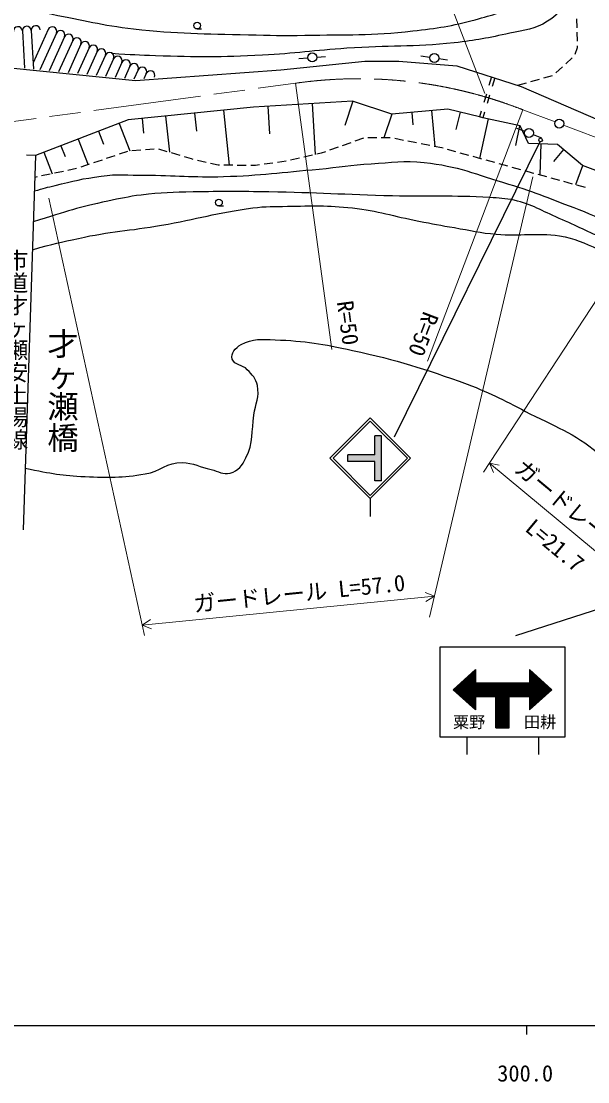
# Model space of a CAD drawing. Units: millimetres, scale not verified. Extents: x 40000 to 680000, y 20000 to 380000.
# Drawn here: x 311628 to 374827, y 198715 to 317114 of the extents above; entities that cross this region are included whole.
import ezdxf
from ezdxf.enums import TextEntityAlignment as Align

# ---------------------------------------------------------------- set-up
doc = ezdxf.new("R2010")
doc.units = ezdxf.units.MM
doc.header["$LTSCALE"] = 1000
doc.linetypes.add('CHAIN', pattern=[18.5, 12, -1.5, 3.5, -1.5])
for name, color, linetype, lineweight in [('M-BGD', 7, 'Continuous', 25), ('M-BMK', 2, 'CHAIN', 13), ('M-BMK-SRVR', 3, 'Continuous', 25), ('M-STR-HTXT', 7, 'Continuous', 13), ('M-STR-STRC', 7, 'Continuous', 25), ('M-TTL-BAND', 7, 'Continuous', 25)]:
    doc.layers.add(name, color=color, linetype=linetype, lineweight=lineweight)
doc.layers.add('M-BMK-HTXT', color=7, linetype='Continuous')
doc.styles.add('@ＭＳ ゴシック', font='')
doc.styles.add('ＭＳ ゴシック', font='')
doc.styles.get('@ＭＳ ゴシック').set_extended_font_data('@MS Gothic')
doc.styles.get('ＭＳ ゴシック').set_extended_font_data('MS Gothic')

msp = doc.modelspace()

# ---------------------------------------------------------------- hatches: boundary and pattern name
at = {"layer": 'M-STR-STRC'}
for points in [[(348066, 268696), (351066, 268696), (351066, 270821), (351816, 270821), (351816, 265821), (351066, 265821), (351066, 267946), (348066, 267946)], [(359819, 242488), (362319, 244738), (362319, 243238), (362319, 241738), (362319, 240238)], [(368319, 243238), (368319, 244738), (370819, 242488), (368319, 240238), (368319, 241738)], [(362319, 243238), (364569, 243238), (364569, 241738), (362319, 241738)], [(364569, 243238), (366069, 243238), (366069, 241738), (364569, 241738)], [(366069, 243238), (368319, 243238), (368319, 241738), (366069, 241738)], [(364569, 241738), (366069, 241738), (366069, 238238), (364569, 238238)]]:
    msp.add_hatch(color=256, dxfattribs=at).paths.add_polyline_path(points)
h = msp.add_hatch(dxfattribs=at)
h.set_pattern_fill('USER', color=256, style=0, pattern_type=2)
h.set_pattern_definition([(45, (366069, 238238), (-141.4214, 141.4214), []), (45, (366069, 238379), (-141.4214, 141.4214), [])])
h.paths.add_polyline_path([(366069, 238238), (366069, 241738), (368319, 241738), (368319, 240238), (370819, 242488), (368319, 244738), (368319, 243238), (362319, 243238), (362319, 244738), (359819, 242488), (362319, 240238), (362319, 241738), (364569, 241738), (364569, 238238)])

# ---------------------------------------------------------------- linework, layer by layer
at = {"layer": 'M-BGD'}
for p, q in [((373644, 316375), (373596, 317374)), ((314636, 316198), (312963, 312475)), ((331251, 316249), (331751, 316249)), ((311753, 316028), (311998, 311856)), ((312751, 316087), (313006, 311755)), ((315548, 315788), (313703, 311681)), ((316460, 315378), (314752, 311576)), ((317373, 314968), (315801, 311470)), ((373673, 314876), (373658, 315875)), ((318285, 314558), (316850, 311365)), ((319197, 314148), (317899, 311260)), ((373404, 313425), (373684, 314188)), ((373684, 314188), (373681, 314376)), ((320109, 313738), (318948, 311154)), ((321021, 313328), (319997, 311049)), ((321933, 312918), (321046, 310944)), ((340583, 311694), (349975, 312650)), ((342591, 312966), (343589, 313035)), ((344587, 313103), (345584, 313172)), ((349975, 312650), (353744, 312650)), ((353744, 312650), (360211, 312144)), ((356223, 313233), (357212, 313084)), ((358200, 312936), (359189, 312788)), ((372370, 312360), (373101, 313043)), ((310382, 311919), (324386, 310513)), ((322845, 312508), (322095, 310838)), ((323757, 312098), (323144, 310733)), ((324669, 311688), (324193, 310628)), ((324386, 310513), (340583, 311694)), ((360211, 312144), (367410, 309838)), ((371275, 311336), (372005, 312019)), ((325582, 311278), (325307, 310668)), ((364094, 310900), (363806, 309943)), ((364450, 310786), (364163, 309828)), ((367029, 309960), (367991, 310233)), ((368472, 310369), (369434, 310641)), ((369916, 310778), (370878, 311050)), ((367410, 309838), (377365, 305508)), ((348599, 308200), (337552, 307532)), ((344073, 307926), (344418, 302220)), ((348636, 308187), (347726, 305478)), ((352972, 306731), (348599, 308200)), ((363519, 308985), (363231, 308027)), ((363875, 308871), (363587, 307913)), ((337552, 307532), (323567, 306097)), ((330971, 306857), (331178, 304835)), ((334206, 307189), (334837, 301035)), ((339134, 307628), (339320, 304540)), ((352971, 306731), (352086, 304095)), ((359213, 307298), (352972, 306731)), ((355186, 306932), (355312, 305548)), ((357402, 307134), (357766, 303122)), ((362753, 306435), (359213, 307298)), ((360577, 306966), (360099, 305009)), ((362943, 307069), (362753, 306435)), ((363299, 306955), (363111, 306327)), ((323567, 306097), (313216, 302121)), ((322554, 305708), (323736, 302630)), ((325112, 306255), (325280, 304615)), ((327736, 306525), (328151, 302481)), ((363111, 306327), (362753, 306435)), ((363706, 306200), (362761, 301802)), ((367290, 305429), (363111, 306327)), ((320266, 304829), (320815, 303399)), ((367224, 305444), (366751, 303245)), ((366864, 305192), (367794, 304823)), ((368225, 303460), (367290, 305429)), ((368723, 304454), (369653, 304085)), ((316064, 303215), (316523, 302018)), ((317978, 303950), (319077, 301091)), ((348390, 303552), (347448, 303216)), ((349802, 304056), (348860, 303720)), ((351295, 304095), (350295, 304095)), ((352795, 304095), (351795, 304095)), ((354268, 303816), (353287, 304010)), ((355739, 303524), (354758, 303719)), ((357211, 303232), (356230, 303427)), ((358556, 302966), (357701, 303135)), ((371463, 303360), (368225, 303460)), ((369574, 303418), (369467, 299949)), ((374233, 300990), (371463, 303360)), ((313216, 302121), (311834, 260352)), ((313216, 302121), (312216, 302154)), ((314149, 302480), (315068, 300086)), ((322068, 302096), (321120, 301777)), ((323490, 302574), (322542, 302255)), ((324978, 302724), (323981, 302648)), ((326474, 302837), (325477, 302762)), ((327926, 302549), (326969, 302839)), ((329361, 302115), (328404, 302404)), ((330607, 301738), (329840, 301970)), ((344119, 302151), (343144, 301927)), ((345098, 302376), (344606, 302263)), ((345564, 302543), (345098, 302376)), ((346977, 303047), (346035, 302711)), ((358680, 302931), (358556, 302966)), ((360126, 302531), (359162, 302798)), ((361571, 302131), (360607, 302398)), ((363017, 301731), (362053, 301998)), ((372137, 302783), (371009, 301464)), ((319224, 301140), (318277, 300822)), ((320646, 301618), (319698, 301300)), ((330801, 301693), (330607, 301738)), ((332263, 301358), (331288, 301581)), ((333603, 301050), (332750, 301246)), ((333728, 301048), (333603, 301050)), ((335228, 301031), (334228, 301043)), ((336727, 301013), (335728, 301025)), ((337779, 301001), (337227, 301007)), ((338223, 301066), (337779, 301001)), ((339707, 301284), (338717, 301139)), ((341191, 301501), (340201, 301356)), ((342657, 301816), (341682, 301592)), ((364463, 301331), (363499, 301598)), ((365908, 300931), (364945, 301198)), ((367354, 300531), (366390, 300798)), ((374251, 300983), (373468, 298851)), ((380508, 298687), (374233, 300990)), ((313399, 299736), (313135, 299681)), ((314867, 300044), (313888, 299839)), ((316335, 300352), (315356, 300147)), ((317787, 300657), (316824, 300455)), ((317803, 300662), (317787, 300657)), ((368675, 300166), (367836, 300398)), ((368800, 300132), (368675, 300166)), ((370246, 299735), (369282, 299999)), ((371693, 299338), (370728, 299602)), ((373139, 298941), (372175, 299205)), ((374586, 298544), (373622, 298809)), ((333683, 296492), (334183, 296492))]:
    msp.add_line(p, q, dxfattribs=at)
for centre, radius in [((331251, 316624), 375), ((344088, 313069), 500), ((357706, 313010), 500), ((368259, 304639), 500), ((333683, 296867), 375)]:
    msp.add_circle(centre, radius, dxfattribs=at)
for centre, start, end in [((311253, 315999), 3.36646, 183.36646), ((312252, 316057), 3.36646, 183.36646), ((313250, 316116), 3.36646, 183.36646), ((315092, 315993), 335.79964, 155.79964), ((316004, 315583), 335.79964, 155.79964), ((316916, 315173), 335.79964, 155.79964), ((317829, 314763), 335.79964, 155.79964), ((318741, 314353), 335.79964, 155.79964), ((319653, 313943), 335.79964, 155.79964), ((320565, 313533), 335.79964, 155.79964), ((321477, 313123), 335.79964, 155.79964), ((322389, 312713), 335.79964, 155.79964), ((323301, 312303), 335.79964, 155.79964), ((324213, 311893), 335.79964, 155.79964), ((325126, 311483), 335.79964, 155.79964), ((326038, 311073), 335.79964, 155.79964)]:
    msp.add_arc(centre, 500, start, end, dxfattribs=at)
for points, knots in [([(289646, 307618), (292125, 308025), (292947, 308219), (294991, 308867), (297886, 309784), (299473, 310530), (302026, 312174), (304224, 313589), (305004, 314973), (307077, 316564), (308313, 317511), (308856, 318494), (310385, 318789), (312217, 319142), (313241, 318229), (315075, 317887), (318617, 317226), (320575, 316672), (324155, 316263), (329132, 315695), (331955, 315727), (336963, 315602), (339429, 315540), (340812, 315484), (343277, 315541), (347977, 315650), (350633, 315484), (355304, 316023), (358054, 316340), (359608, 316555), (362279, 317285), (364265, 317828), (365423, 318127), (367210, 319149), (369776, 320617), (370560, 321947), (372502, 324561)], [0, 0, 0, 0, 1, 1, 1, 2, 2, 2, 3, 3, 3, 4, 4, 4, 5, 5, 5, 6, 6, 6, 7, 7, 7, 8, 8, 8, 9, 9, 9, 10, 10, 10, 11, 11, 11, 12, 12, 12, 12]), ([(372682, 319270), (371811, 318211), (371380, 317788), (370337, 317105), (368895, 316161), (367809, 316161), (366128, 315782), (363732, 315243), (362375, 314968), (359934, 314700), (355282, 314187), (352636, 314427), (347968, 314098), (344276, 313839), (342221, 313519), (338527, 313317), (333883, 313063), (331268, 313089), (326621, 313256), (324694, 313326), (324051, 313341), (321690, 313497)], [0, 0, 0, 0, 1, 1, 1, 2, 2, 2, 3, 3, 3, 4, 4, 4, 5, 5, 5, 6, 6, 6, 7, 7, 7, 7]), ([(313085, 298161), (314199, 298484), (314509, 298560), (315429, 298790), (317403, 299286), (318522, 299537), (320537, 299822), (322419, 300088), (323500, 299918), (325400, 299920), (328835, 299924), (330760, 299667), (334193, 299773), (338367, 299902), (340693, 300230), (344852, 300608), (347118, 300814), (348377, 301052), (350648, 301197), (352966, 301346), (354283, 301594), (356592, 301345), (360353, 300939), (362350, 300026), (365974, 298938), (369101, 297999), (370782, 297253), (373833, 296089), (377112, 294838), (378785, 293700), (382134, 292650), (383460, 292235), (383930, 292075), (385555, 291676)], [0, 0, 0, 0, 1, 1, 1, 2, 2, 2, 3, 3, 3, 4, 4, 4, 5, 5, 5, 6, 6, 6, 7, 7, 7, 8, 8, 8, 9, 9, 9, 10, 10, 10, 11, 11, 11, 11]), ([(390338, 289957), (389826, 289649), (389581, 289561), (389060, 289408), (388010, 289100), (387335, 289300), (386260, 289507), (384733, 289800), (383901, 290087), (382429, 290587), (380226, 291336), (379027, 291855), (376878, 292749), (374801, 293613), (373690, 294219), (371622, 295106), (369684, 295939), (368673, 296671), (366612, 297120), (365560, 297350), (364948, 297363), (363873, 297428), (359655, 297681), (357280, 297504), (353055, 297612), (347663, 297749), (344646, 297964), (339252, 298054), (335953, 298108), (334103, 298126), (330804, 298054), (328536, 298004), (327257, 297995), (325007, 297710), (323536, 297523), (322726, 297322), (321274, 297022), (317979, 296341), (316878, 295926), (312971, 294727)], [0, 0, 0, 0, 1, 1, 1, 2, 2, 2, 3, 3, 3, 4, 4, 4, 5, 5, 5, 6, 6, 6, 7, 7, 7, 8, 8, 8, 9, 9, 9, 10, 10, 10, 11, 11, 11, 12, 12, 12, 13, 13, 13, 13]), ([(312868, 291608), (315295, 292275), (315992, 292431), (318015, 292874), (321595, 293658), (323671, 293711), (327281, 294342), (331269, 295039), (333452, 295740), (337465, 296269), (338959, 296466), (339812, 296424), (341319, 296452), (344150, 296505), (345752, 296580), (348567, 296269), (351508, 295944), (353092, 295357), (355998, 294801), (357538, 294506), (358398, 294331), (359944, 294067), (361767, 293756), (362780, 293492), (364623, 293333), (367373, 293095), (368955, 293539), (371687, 293149), (373449, 292898), (374344, 292332), (375999, 291681), (378520, 290690), (379856, 289943), (382238, 288654), (383779, 287820), (384507, 287106), (386092, 286360), (386967, 285948), (387500, 285714), (388466, 285655), (389170, 285612), (389688, 285622), (390220, 286085), (390778, 286570), (390617, 287171), (390954, 287828), (391383, 288662), (391618, 288944), (392284, 289825)], [0, 0, 0, 0, 1, 1, 1, 2, 2, 2, 3, 3, 3, 4, 4, 4, 5, 5, 5, 6, 6, 6, 7, 7, 7, 8, 8, 8, 9, 9, 9, 10, 10, 10, 11, 11, 11, 12, 12, 12, 13, 13, 13, 14, 14, 14, 15, 15, 15, 16, 16, 16, 16]), ([(312061, 267214), (315123, 266600), (316126, 266396), (318769, 266273), (321378, 266151), (322871, 266148), (325449, 266568), (327115, 266839), (327889, 267905), (329576, 267845), (330878, 267798), (331544, 267333), (332817, 267059), (333638, 266882), (334121, 266441), (334930, 266666), (335858, 266924), (336261, 267527), (336698, 268385), (337557, 270071), (337300, 271278), (337582, 273150), (337775, 274430), (338212, 275168), (337975, 276441), (337825, 277247), (337393, 277600), (336845, 278209), (336311, 278803), (335419, 278678), (335175, 279388), (334949, 280046), (335511, 280649), (336158, 281009), (337461, 281735), (338449, 281606), (339940, 281549), (343345, 281420), (345256, 281099), (348585, 280370), (353667, 279257), (356468, 278369), (361356, 276588), (364203, 275551), (365676, 274663), (368380, 273297), (371652, 271644), (373709, 270932), (376436, 268483), (377107, 267881), (377616, 267534), (377861, 266666), (378027, 266075), (378072, 265686), (377910, 265094), (377731, 264442), (376970, 264344), (376927, 263669), (376878, 262880), (377659, 262670), (378205, 262098), (379061, 261200), (379762, 260939), (380661, 260084), (382353, 258473), (383492, 257669), (384688, 255663), (385514, 254280), (385541, 253245), (385573, 251635), (385612, 249657), (384704, 248627), (384640, 246660)], [0, 0, 0, 0, 1, 1, 1, 2, 2, 2, 3, 3, 3, 4, 4, 4, 5, 5, 5, 6, 6, 6, 7, 7, 7, 8, 8, 8, 9, 9, 9, 10, 10, 10, 11, 11, 11, 12, 12, 12, 13, 13, 13, 14, 14, 14, 15, 15, 15, 16, 16, 16, 17, 17, 17, 18, 18, 18, 19, 19, 19, 20, 20, 20, 21, 21, 21, 22, 22, 22, 23, 23, 23, 24, 24, 24, 24])]:
    msp.add_open_spline(points, degree=3, knots=knots, dxfattribs=at)
at = {"layer": 'M-BMK'}
for p, q in [((301408, 304647), (342233, 310193)), ((367579, 307227), (371176, 305866)), ((372112, 305513), (392990, 297617))]:
    msp.add_line(p, q, dxfattribs=at)
msp.add_arc((349286, 260693), 50000, 68.539, 98.109, dxfattribs=at)
at = {"layer": 'M-BMK-SRVR'}
for centre, radius in [((371644, 305690), 500), ((369562, 303851), 200)]:
    msp.add_circle(centre, radius, dxfattribs=at)
at = {"layer": 'M-STR-HTXT'}
for p, q in [((363359, 309038), (353734, 334131)), ((342233, 310193), (346272, 280467)), ((367579, 307227), (356967, 279166)), ((368687, 299757), (357171, 250602)), ((314720, 297351), (325376, 248540)), ((381061, 294085), (363187, 266758)), ((363859, 267786), (379347, 254890)), ((363859, 267786), (364295, 266747)), ((363859, 267786), (364960, 267546)), ((325120, 249709), (357717, 252932)), ((357717, 252932), (356671, 253351)), ((357717, 252932), (356773, 252316)), ((325120, 249709), (326064, 250325)), ((325120, 249709), (326167, 249290))]:
    msp.add_line(p, q, dxfattribs=at)
at = {"layer": 'M-STR-STRC'}
for p, q in [((369463, 303651), (353227, 270681)), ((346067, 268322), (350567, 272822)), ((346420, 268322), (350567, 272468)), ((355067, 268321), (350567, 272822)), ((354713, 268321), (350567, 272468)), ((351816, 270821), (351066, 270821)), ((351066, 268696), (351066, 270821)), ((351816, 265821), (351816, 270821)), ((346067, 268322), (350567, 263821)), ((346420, 268322), (350567, 264174)), ((348066, 267946), (348066, 268696)), ((351066, 268696), (348066, 268696)), ((351066, 267946), (348066, 267946)), ((350567, 264174), (354713, 268321)), ((350567, 263821), (355067, 268321)), ((351066, 265821), (351066, 267946)), ((351816, 265821), (351066, 265821)), ((421490, 266041), (366761, 248516)), ((350567, 263821), (350567, 261821)), ((358319, 247238), (358319, 238628)), ((372319, 247238), (358319, 247238)), ((372319, 237238), (372319, 247238)), ((362319, 244738), (359819, 242488)), ((362319, 244738), (362319, 243238)), ((368319, 244738), (368319, 243238)), ((368319, 244738), (370819, 242488)), ((362319, 243238), (368319, 243238)), ((359819, 242488), (362319, 240238)), ((362319, 241738), (364569, 241738)), ((362319, 241738), (362319, 240238)), ((364569, 238238), (364569, 241738)), ((366069, 241738), (368319, 241738)), ((366069, 238238), (366069, 241738)), ((370819, 242488), (368319, 240238)), ((368319, 241738), (368319, 240238)), ((358319, 238621), (358319, 237238)), ((364569, 238238), (366069, 238238)), ((358319, 237238), (372319, 237238)), ((361319, 237238), (361319, 235238)), ((369319, 237238), (369319, 235238))]:
    msp.add_line(p, q, dxfattribs=at)
at = {"layer": 'M-TTL-BAND'}
for p, q in [((40000, 205000), (579000, 205000)), ((368000, 205000), (368000, 204000))]:
    msp.add_line(p, q, dxfattribs=at)

# ---------------------------------------------------------------- texts
at = {"layer": 'M-BGD', "style": '@ＭＳ ゴシック'}
msp.add_text('市道才ヶ瀬安土場線', height=1833, rotation=270, dxfattribs=at).set_placement((309664, 291680), align=Align.BOTTOM_LEFT)
msp.add_text('才ヶ瀬橋', height=2566, rotation=270, dxfattribs=at).set_placement((314191, 275886), align=Align.BOTTOM_CENTER)
at = {"layer": 'M-BMK-HTXT', "style": 'ＭＳ ゴシック'}
for s, p in [('粟野', (359787, 237816)), ('田耕', (367705, 237816))]:
    msp.add_text(s, height=1320, dxfattribs=at).set_placement(p, align=Align.BOTTOM_LEFT)
at = {"layer": 'M-STR-HTXT', "style": 'ＭＳ ゴシック'}
for s, rotation, p in [('R=50', 277.737, (346620, 283239)), ('R=50', 249.285, (355132, 282688)), ('ガードレール', 320.219, (371923, 261723)), ('L=21.7', 320.219, (370233, 257477)), ('ガードレール L=57.0', 5.791, (342783, 251798))]:
    msp.add_text(s, height=1833, rotation=rotation, dxfattribs=at).set_placement(p, align=Align.BOTTOM_CENTER)
at = {"layer": 'M-TTL-BAND', "style": 'ＭＳ ゴシック'}
msp.add_text('300.0', height=1833, dxfattribs=at).set_placement((367844, 198195), align=Align.BOTTOM_CENTER)

doc.saveas('drawing.dxf')
